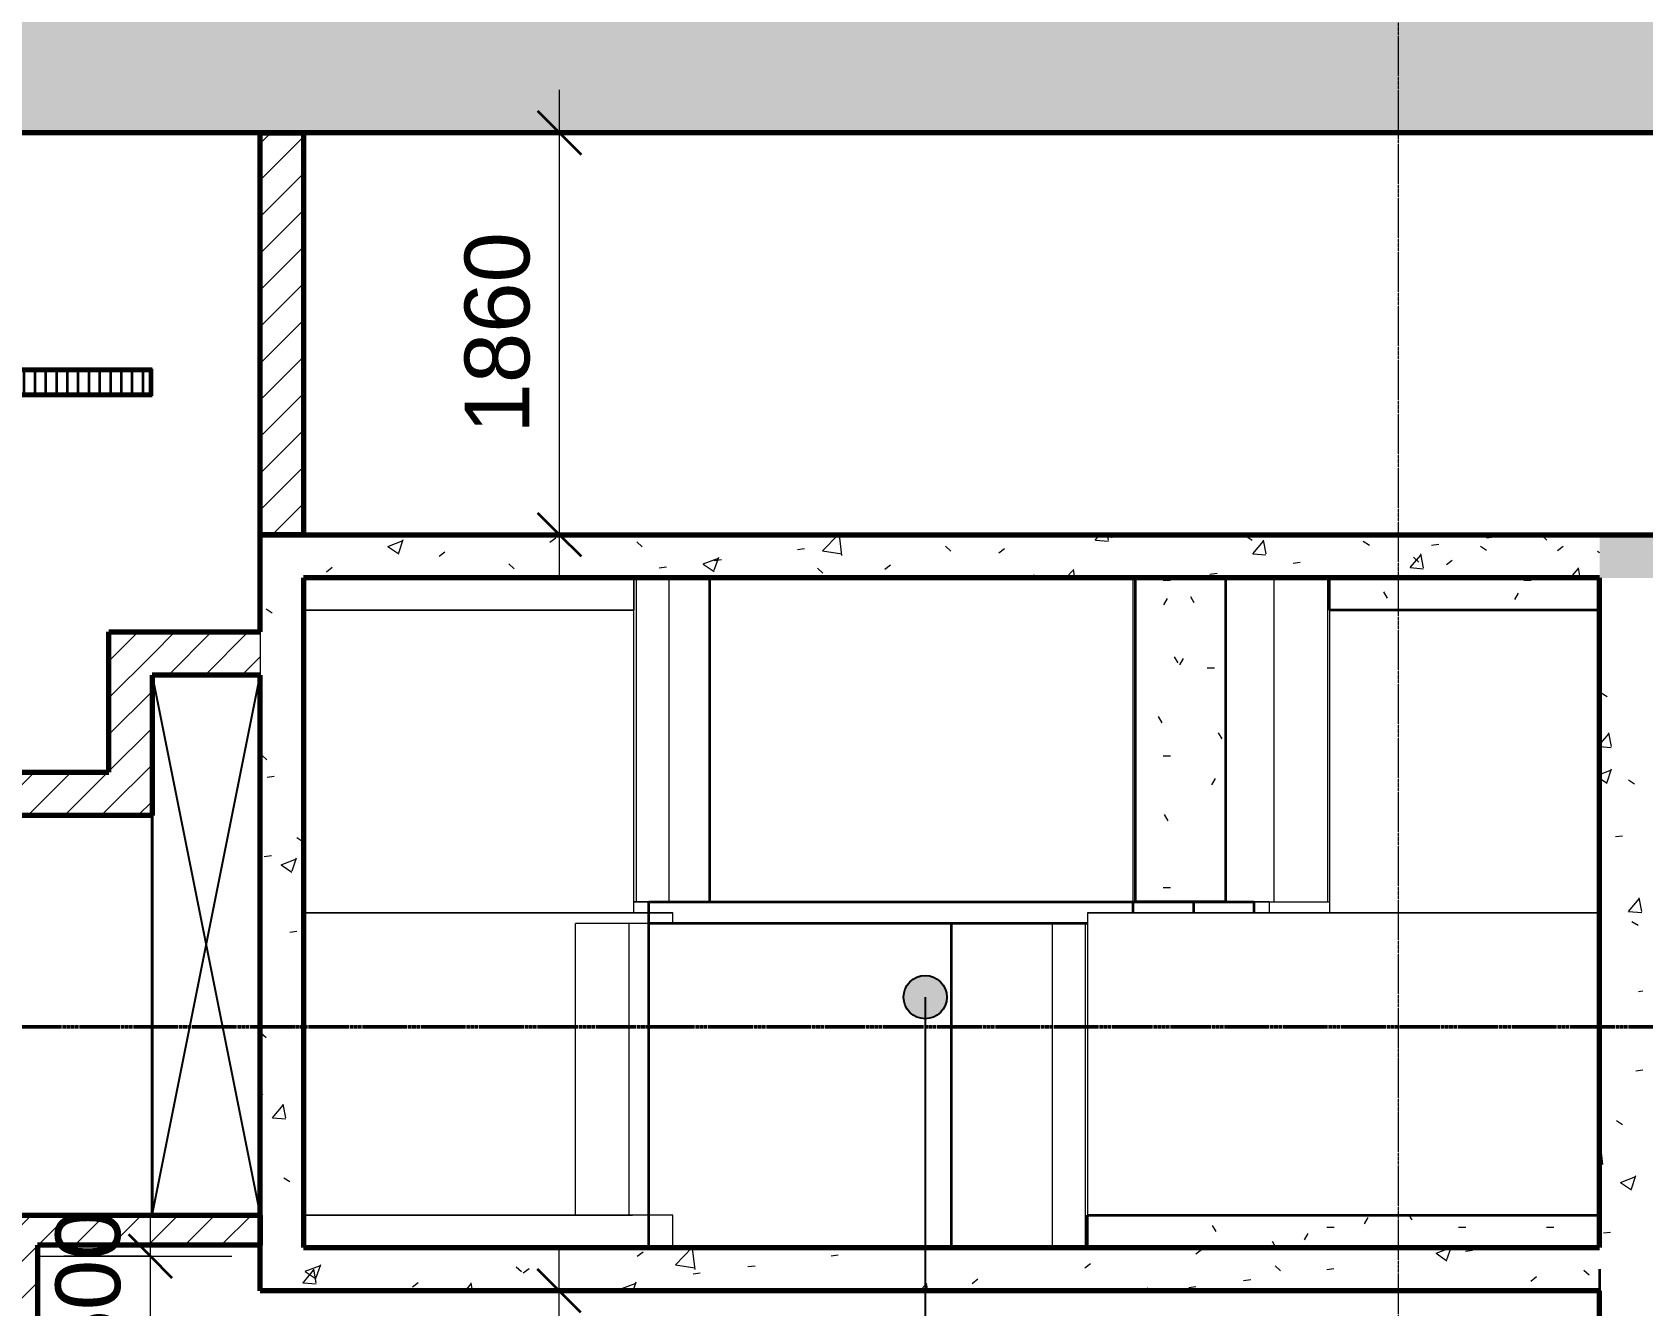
# Model space of a CAD drawing. Header units: millimetres. Extents: x -725999 to -647408, y -21008 to 19019.
# Drawn here: x -716807 to -709352, y 3849 to 9745 of the extents above; entities that cross this region are included whole.
import ezdxf

# ---------------------------------------------------------------- set-up
doc = ezdxf.new("R2010")
doc.units = ezdxf.units.MM
doc.linetypes.add('DPA_Grid _ Level 100', pattern=[10, 5.5, -1.6, 1.3, -1.6])
doc.linetypes.add('DPA_Hidden 50', pattern=[3, 2, -1])
for name, color, linetype, lineweight in [('_ _ A-DETL-OPENING', 1, 'Continuous', 25), ('A-ANNO-DIMS', 1, 'Continuous', 9), ('A-ANNO-DIMS-100', 1, 'Continuous', 9), ('A-DETL', 1, 'Continuous', 70), ('A-FLOR-E', 2, 'Continuous', 35), ('A-GENM', 1, 'Continuous', 9), ('A-ROOM-IDEN', 3, 'Continuous', 25), ('A-WALL', 5, 'Continuous', 35), ('A-WALL-PATT', 1, 'Continuous', 35), ('E-LITE-EQPM', 2, 'Continuous', 35), ('G-ANNO-SECL', 3, 'Continuous', 9), ('S-GRID', 251, 'Continuous', 9), ('S-STRS-MBND', 2, 'Continuous', 35), ('WALL-E', 2, 'Continuous', 35)]:
    doc.layers.add(name, color=color, linetype=linetype, lineweight=lineweight)
doc.styles.add('Arial_2', font='arial.ttf', dxfattribs={"height": 300})
doc.dimstyles.new('DPA-DIM-3_0_C-T', dxfattribs={"dimscale": 304.8, "dimtxt": 306.07782, "dimasz": 0.492126, "dimexe": 0.656168, "dimexo": 0.0625, "dimgap": 0.164042, "dimtad": 0, "dimjust": 2, "dimdec": 0, "dimzin": 0, "dimdsep": 46, "dimtxsty": 'Arial_2', "dimblk1": 'DOTBLANK', "dimblk2": 'OBLIQUE', "dimsah": 1, "dimcen": 0.09, "dimdle": 0.656168, "dimadec": 8, "dimazin": 0, "dimtfac": 1, "dimtdec": 4, "dimtix": 1, "dimtmove": 2, "dimatfit": 3, "dimfxl": 1.312336, "dimfxlon": 1, "dimtvp": 1, "dimtolj": 1, "dimtzin": 0, "dimarcsym": 2})
doc.dimstyles.new('DPA-DIM-3_0_T-T', dxfattribs={"dimscale": 304.8, "dimtxt": 306.07782, "dimasz": 0.656168, "dimexe": 0.656168, "dimexo": 0.0625, "dimgap": 0.164042, "dimtad": 1, "dimdec": 0, "dimzin": 0, "dimdsep": 46, "dimtxsty": 'Arial_2', "dimblk1": 'OBLIQUE', "dimblk2": 'OBLIQUE', "dimsah": 1, "dimcen": 0.09, "dimdle": 0.656168, "dimadec": 8, "dimazin": 0, "dimtfac": 1, "dimtdec": 4, "dimtix": 1, "dimtmove": 0, "dimatfit": 3, "dimfxl": 1.312336, "dimfxlon": 1, "dimtvp": 1, "dimtolj": 1, "dimtzin": 0, "dimarcsym": 2})
pattern_1 = [(50, (0, 0), (728.7365, -63.7558), [76.2, -838.2]), (355, (0, 0), (-140.9716, 764.2276), [60.96, -670.56]), (100.451, (60.7, -5.3), (587.77, 700.46675), [64.76, -712.36]), (46.184, (0, 203.2), (1084.3162, -168.171), [114.3, -1257.3]), (96.636, (90.4, 189.2), (949.6099, 989.7098), [97.14, -1068.54]), (351.184, (0, 203.2), (949.6206, 989.7012), [91.44, -1005.84]), (21, (101.6, 152.4), (606.45787, -409.06057), [76.2, -838.2]), (326, (101.6, 152.4), (247.20834, 736.7529), [60.96, -670.56]), (71.451, (152.14, 118.3), (853.66825, 327.6855), [64.76, -712.36]), (37.5, (0, 0), (12.35469, 338.22012), [33.528, -628.904, 33.528, -647.192, -673.1]), (37.5, (0, 0), (12.35469, 338.22012), [-1343.152, 33.528, -639.572]), (7.5, (0, 0), (267.27887, 400.72213), [33.528, -354.584, 33.528, -613.664, -256.54]), (7.5, (0, 0), (267.27887, 400.72213), [-1035.304, 33.528, -223.012]), (327.5, (-226.57, 0), (542.36333, -22.91534), [33.528, -220.472, 33.528, -758.952, -1051.56]), (327.5, (-226.57, 0), (542.36333, -22.91534), [-1046.48, 33.528, -1018.032]), (317.5, (-328.17, 0), (592.51696, 101.7071), [33.528, -296.672, 33.528, -492.76, -746.76]), (317.5, (-328.17, 0), (592.51696, 101.7071), [-856.488, 33.528, -713.232])]
pattern_2 = [(45, (0, 0), (-84.852814, 84.852814), [])]

# ---------------------------------------------------------------- blocks, each defined once
blk = doc.blocks.new('LANDING ADJ L_R - LANDING ADJ L_R-14639432-4283-01 ENLARGED LOWER PLATFORM LEVEL - REFLECTED CEILING PLAN - SHEET 4')
at = {"layer": 'A-GENM'}
for p, q in [((-1150, 0), (560, 0)), ((560, 0), (-1150, 0)), ((-1150, 0), (-1150, -150)), ((560, 0), (-1150, 0)), ((-1150, 0), (-950, 0)), ((-950, 0), (560, 0)), ((560, -150), (560, 0)), ((560, 0), (560, -150)), ((560, -1550), (560, 0)), ((560, 0), (560, -1550)), ((-1150, -150), (560, -150)), ((560, -150), (-964, -150)), ((-1150, -1500), (-1150, -1550)), ((-1150, -1500), (-1150, -1550)), ((-950, -1550), (-1150, -1550)), ((-1150, -1550), (560, -1550)), ((560, -1550), (-950, -1550))]:
    blk.add_line(p, q, dxfattribs=at)
blk = doc.blocks.new('LANDING ADJ L_R - LANDING ADJ L_R-14651536-4283-01 ENLARGED LOWER PLATFORM LEVEL - REFLECTED CEILING PLAN - SHEET 4')
at = {"layer": 'A-GENM'}
for p, q in [((380, 1550), (-1150, 1550)), ((-1150, 1550), (-950, 1550)), ((-1150, 1550), (-1150, 0)), ((-1150, 1550), (-1150, 0)), ((-950, 1550), (380, 1550)), ((380, 0), (380, 1550)), ((380, 1550), (380, 0)), ((-1150, 150), (380, 150)), ((380, 150), (-1150, 150)), ((-1150, 0), (-1150, 150)), ((-1150, 150), (-1150, 0)), ((380, 0), (380, 150)), ((380, 150), (380, 0)), ((-1150, 0), (380, 0)), ((380, 0), (-1150, 0)), ((-950, 0), (-1150, 0)), ((-1150, 0), (380, 0)), ((380, 0), (-950, 0))]:
    blk.add_line(p, q, dxfattribs=at)
blk = doc.blocks.new('LANDING ADJ L_R - LANDING ADJ L_R-14651472-4283-01 ENLARGED LOWER PLATFORM LEVEL - REFLECTED CEILING PLAN - SHEET 4')
at = {"layer": 'A-GENM'}
for p, q in [((-1150, 0), (100, 0)), ((100, 0), (-1150, 0)), ((100, 0), (-1150, 0)), ((-1150, 0), (-950, 0)), ((-950, 0), (100, 0)), ((100, -150), (100, 0)), ((100, 0), (100, -150)), ((100, -1550), (100, 0)), ((100, 0), (100, -1550)), ((-950, -1550), (-1150, -1550)), ((-1150, -1550), (100, -1550)), ((100, -1550), (-950, -1550))]:
    blk.add_line(p, q, dxfattribs=at)
blk = doc.blocks.new('LANDING ADJ L_R - LANDING ADJ L_R-V9-4283-01 ENLARGED LOWER PLATFORM LEVEL - REFLECTED CEILING PLAN - SHEET 4')
at = {"layer": 'A-GENM'}
for p, q in [((380, 1550), (-1150, 1550)), ((-1150, 1550), (-950, 1550)), ((-1150, 1550), (-1150, 1500)), ((-1150, 1550), (-1150, 1500)), ((-950, 1550), (380, 1550)), ((380, 0), (380, 1550)), ((380, 1550), (380, 0)), ((380, 0), (380, 150)), ((380, 150), (380, 0)), ((-1150, 0), (380, 0)), ((380, 0), (-1150, 0)), ((-950, 0), (-1150, 0)), ((-1150, 0), (380, 0)), ((380, 0), (-950, 0))]:
    blk.add_line(p, q, dxfattribs=at)
blk = doc.blocks.new('LANDING ADJ L_R - LANDING ADJ L_R-14651449-4283-01 ENLARGED LOWER PLATFORM LEVEL - REFLECTED CEILING PLAN - SHEET 4')
at = {"layer": 'A-GENM'}
h = blk.add_hatch(dxfattribs=at)
h.set_pattern_fill('FP_6', color=256, style=0, pattern_type=2)
h.set_pattern_definition([(0, (710772.37, -4119.02), (812.8, 203.2), [33.528, -576.072, 33.528, -3827.272]), (0, (710772.37, -4119.02), (812.8, 203.2), [-643.128, -576.072, 33.528, -1185.672, -2032]), (0, (710772.37, -4119.02), (812.8, 203.2), [-2438.4, 33.528, -576.072, 33.528, -1388.872]), (0, (710772.37, -4119.02), (812.8, 203.2), [-3081.528, -372.872, 33.528, -982.472]), (120, (711077.17, -4017.42), (-582.37636, 602.30545), [33.528, -576.072, 33.528, -3827.272]), (120, (711077.17, -4017.42), (-582.37636, 602.30545), [-643.128, -576.072, 33.528, -1185.672, -2032]), (120, (711077.17, -4017.42), (-582.37636, 602.30545), [-2438.4, 33.528, -576.072, 33.528, -1388.872]), (120, (711077.17, -4017.42), (-582.37636, 602.30545), [-3081.528, -372.872, 33.528, -982.472]), (240, (711178.77, -3611.02), (-230.42364, -805.50545), [33.528, -576.072, 33.528, -3827.272]), (240, (711178.77, -3611.02), (-230.42364, -805.50545), [-643.128, -576.072, 33.528, -1185.672, -2032]), (240, (711178.77, -3611.02), (-230.42364, -805.50545), [-2438.4, 33.528, -576.072, 33.528, -1388.872]), (240, (711178.77, -3611.02), (-230.42364, -805.50545), [-3081.528, -372.872, 33.528, -982.472])])
h.paths.add_polyline_path([(-1150, 0), (1220, 0), (1220, 150), (-1150, 150)])
for p, q in [((1220, 1550), (-1150, 1550)), ((-1150, 1550), (-1150, 0)), ((1220, 1550), (1220, 0)), ((-1150, 0), (1220, 0))]:
    blk.add_line(p, q, dxfattribs=at)
at = {"layer": 'A-GENM', "lineweight": 35}
for p, q in [((-1150, 150), (1220, 150)), ((-1150, 0), (-1150, 150)), ((1220, 150), (1220, 0)), ((1220, 0), (-1150, 0))]:
    blk.add_line(p, q, dxfattribs=at)
blk = doc.blocks.new('LANDING ADJ L_R - LANDING ADJ L_R-V10-4283-01 ENLARGED LOWER PLATFORM LEVEL - REFLECTED CEILING PLAN - SHEET 4')
at = {"layer": 'A-GENM'}
h = blk.add_hatch(dxfattribs=at)
h.set_pattern_fill('FP_7', color=256, style=0, pattern_type=2)
h.set_pattern_definition([(0, (709652.37, -7219.02), (812.8, 203.2), [33.528, -576.072, 33.528, -3827.272]), (0, (709652.37, -7219.02), (812.8, 203.2), [-643.128, -576.072, 33.528, -1185.672, -2032]), (0, (709652.37, -7219.02), (812.8, 203.2), [-2438.4, 33.528, -576.072, 33.528, -1388.872]), (0, (709652.37, -7219.02), (812.8, 203.2), [-3081.528, -372.872, 33.528, -982.472]), (120, (709957.17, -7117.42), (-582.37636, 602.30545), [33.528, -576.072, 33.528, -3827.272]), (120, (709957.17, -7117.42), (-582.37636, 602.30545), [-643.128, -576.072, 33.528, -1185.672, -2032]), (120, (709957.17, -7117.42), (-582.37636, 602.30545), [-2438.4, 33.528, -576.072, 33.528, -1388.872]), (120, (709957.17, -7117.42), (-582.37636, 602.30545), [-3081.528, -372.872, 33.528, -982.472]), (240, (710058.77, -6711.02), (-230.42364, -805.50545), [33.528, -576.072, 33.528, -3827.272]), (240, (710058.77, -6711.02), (-230.42364, -805.50545), [-643.128, -576.072, 33.528, -1185.672, -2032]), (240, (710058.77, -6711.02), (-230.42364, -805.50545), [-2438.4, 33.528, -576.072, 33.528, -1388.872]), (240, (710058.77, -6711.02), (-230.42364, -805.50545), [-3081.528, -372.872, 33.528, -982.472])])
h.paths.add_polyline_path([(100, -150), (100, 0), (-1150, 0), (-1150, -150)])
at = {"layer": 'A-GENM', "lineweight": 35}
for p, q in [((-1150, -150), (-1150, 0)), ((-1150, 0), (100, 0)), ((100, 0), (100, -150)), ((100, -150), (-1150, -150))]:
    blk.add_line(p, q, dxfattribs=at)
at = {"layer": 'A-GENM'}
for p, q in [((100, 0), (-1150, 0)), ((-1150, 0), (-1150, -1550)), ((100, 0), (100, -1550)), ((-1150, -1550), (100, -1550))]:
    blk.add_line(p, q, dxfattribs=at)
blk = doc.blocks.new('STAIR 10 RISER - 10 RISER-14628575-4283-01 ENLARGED LOWER PLATFORM LEVEL - REFLECTED CEILING PLAN - SHEET 4')
at = {"layer": 'A-GENM'}
h = blk.add_hatch(dxfattribs=at)
h.set_pattern_fill('FP_8', color=256, style=0, pattern_type=2)
h.set_pattern_definition([(0, (713672.37, -7219.02), (812.8, 203.2), [33.528, -576.072, 33.528, -3827.272]), (0, (713672.37, -7219.02), (812.8, 203.2), [-643.128, -576.072, 33.528, -1185.672, -2032]), (0, (713672.37, -7219.02), (812.8, 203.2), [-2438.4, 33.528, -576.072, 33.528, -1388.872]), (0, (713672.37, -7219.02), (812.8, 203.2), [-3081.528, -372.872, 33.528, -982.472]), (120, (713977.17, -7117.42), (-582.37636, 602.30545), [33.528, -576.072, 33.528, -3827.272]), (120, (713977.17, -7117.42), (-582.37636, 602.30545), [-643.128, -576.072, 33.528, -1185.672, -2032]), (120, (713977.17, -7117.42), (-582.37636, 602.30545), [-2438.4, 33.528, -576.072, 33.528, -1388.872]), (120, (713977.17, -7117.42), (-582.37636, 602.30545), [-3081.528, -372.872, 33.528, -982.472]), (240, (714078.77, -6711.02), (-230.42364, -805.50545), [33.528, -576.072, 33.528, -3827.272]), (240, (714078.77, -6711.02), (-230.42364, -805.50545), [-643.128, -576.072, 33.528, -1185.672, -2032]), (240, (714078.77, -6711.02), (-230.42364, -805.50545), [-2438.4, 33.528, -576.072, 33.528, -1388.872]), (240, (714078.77, -6711.02), (-230.42364, -805.50545), [-3081.528, -372.872, 33.528, -982.472])])
h.paths.add_polyline_path([(2388, -1500), (2388, 0), (1972.5, 0), (1972.5, -1500)])
for p, q in [((1960, 0), (1960, -1500)), ((1972.5, 0), (1960, 0)), ((2265, 0), (2240, 0)), ((2612, 0), (2388, 0)), ((2545, 0), (2520, 0)), ((2612, 0), (2612, -1500)), ((2860, 0), (2612, 0)), ((2860, 0), (2860, -1500)), ((2860, 0), (2860, -1500)), ((3060, 0), (2860, 0)), ((1960, -1500), (1972.5, -1500)), ((2240, -1500), (2265, -1500)), ((2388, -1500), (2612, -1500)), ((2520, -1500), (2545, -1500)), ((2612, -1500), (2860, -1500)), ((2860, -1500), (2870, -1500))]:
    blk.add_line(p, q, dxfattribs=at)
at = {"layer": 'A-GENM', "lineweight": 35}
for p, q in [((1972.5, -1500), (1972.5, 0)), ((1972.5, 0), (2388, 0)), ((2388, 0), (2388, -1500)), ((2388, -1500), (1972.5, -1500))]:
    blk.add_line(p, q, dxfattribs=at)
blk = doc.blocks.new('STAIR 7 RISER - 7 RISER-14639233-4283-01 ENLARGED LOWER PLATFORM LEVEL - REFLECTED CEILING PLAN - SHEET 4')
at = {"layer": 'A-GENM'}
for p, q in [((-540, 0), (25, 0)), ((-340, 0), (-540, 0)), ((-188, 0), (-340, 0)), ((-340, 0), (-340, -1500)), ((-340, 0), (-340, -1500)), ((1772, 0), (-188, 0)), ((-188, 0), (-188, -1500)), ((25, 0), (0, 0)), ((0, 0), (50, 0)), ((50, 0), (305, 0)), ((305, 0), (280, 0)), ((280, 0), (330, 0)), ((330, 0), (585, 0)), ((585, 0), (560, 0)), ((560, 0), (610, 0)), ((610, 0), (865, 0)), ((865, 0), (840, 0)), ((840, 0), (890, 0)), ((890, 0), (1145, 0)), ((1145, 0), (1120, 0)), ((1120, 0), (1170, 0)), ((1170, 0), (1425, 0)), ((1425, 0), (1400, 0)), ((1400, 0), (1450, 0)), ((1450, 0), (1705, 0)), ((1705, 0), (1680, 0)), ((1680, 0), (1730, 0)), ((1730, 0), (2220, 0)), ((2020, 0), (1772, 0)), ((2220, 0), (2020, 0)), ((1772, -150), (1772, -1500)), ((2020, -150), (2020, -1500)), ((-350, -1500), (-340, -1500)), ((25, -1500), (-350, -1500)), ((-340, -1500), (-188, -1500)), ((-188, -1500), (1772, -1500)), ((50, -1500), (0, -1500)), ((0, -1500), (25, -1500)), ((305, -1500), (50, -1500)), ((330, -1500), (280, -1500)), ((280, -1500), (305, -1500)), ((585, -1500), (330, -1500)), ((610, -1500), (560, -1500)), ((560, -1500), (585, -1500)), ((865, -1500), (610, -1500)), ((890, -1500), (840, -1500)), ((840, -1500), (865, -1500)), ((1145, -1500), (890, -1500)), ((1170, -1500), (1120, -1500)), ((1120, -1500), (1145, -1500)), ((1425, -1500), (1170, -1500)), ((1450, -1500), (1400, -1500)), ((1400, -1500), (1425, -1500)), ((1570, -1500), (1450, -1500)), ((1772, -1500), (2020, -1500))]:
    blk.add_line(p, q, dxfattribs=at)
blk = doc.blocks.new('STAIR 7 RISER - 7 RISER-V11-4283-01 ENLARGED LOWER PLATFORM LEVEL - REFLECTED CEILING PLAN - SHEET 4')
at = {"layer": 'A-GENM'}
for p, q in [((-540, 0), (25, 0)), ((-340, 0), (-540, 0)), ((-188, 0), (-340, 0)), ((-340, 0), (-340, -1500)), ((-340, 0), (-340, -1500)), ((1772, 0), (-188, 0)), ((-188, 0), (-188, -1500)), ((25, 0), (0, 0)), ((0, 0), (50, 0)), ((50, 0), (305, 0)), ((305, 0), (280, 0)), ((280, 0), (330, 0)), ((330, 0), (585, 0)), ((585, 0), (560, 0)), ((560, 0), (610, 0)), ((610, 0), (865, 0)), ((865, 0), (840, 0)), ((840, 0), (890, 0)), ((890, 0), (1145, 0)), ((1145, 0), (1120, 0)), ((1120, 0), (1170, 0)), ((1170, 0), (1425, 0)), ((1425, 0), (1400, 0)), ((1400, 0), (1450, 0)), ((1450, 0), (1705, 0)), ((1705, 0), (1680, 0)), ((1680, 0), (1730, 0)), ((1730, 0), (2220, 0)), ((2020, 0), (1772, 0)), ((2220, 0), (2020, 0)), ((-350, -1500), (-340, -1500)), ((25, -1500), (-350, -1500)), ((-340, -1500), (-188, -1500)), ((-188, -1500), (1570, -1500)), ((50, -1500), (0, -1500)), ((0, -1500), (25, -1500)), ((305, -1500), (50, -1500)), ((330, -1500), (280, -1500)), ((280, -1500), (305, -1500)), ((585, -1500), (330, -1500)), ((610, -1500), (560, -1500)), ((560, -1500), (585, -1500)), ((865, -1500), (610, -1500)), ((890, -1500), (840, -1500)), ((840, -1500), (865, -1500)), ((1145, -1500), (890, -1500)), ((1170, -1500), (1120, -1500)), ((1120, -1500), (1145, -1500)), ((1425, -1500), (1170, -1500)), ((1450, -1500), (1400, -1500)), ((1400, -1500), (1425, -1500)), ((1570, -1500), (1450, -1500))]:
    blk.add_line(p, q, dxfattribs=at)
blk = doc.blocks.new('LANDING ADJ L_R - LANDING ADJ L_R-V12-4283-01 ENLARGED LOWER PLATFORM LEVEL - REFLECTED CEILING PLAN - SHEET 4')
at = {"layer": 'A-GENM'}
for p, q in [((1220, 1550), (-1150, 1550)), ((-1150, 1550), (-950, 1550)), ((-1150, 1550), (-1150, 1500)), ((-1150, 1550), (-1150, 1500)), ((-950, 1550), (1220, 1550)), ((1220, 0), (1220, 1550)), ((1220, 1550), (1220, 0)), ((1220, 0), (1220, 150)), ((1220, 150), (1220, 0)), ((-1150, 0), (1220, 0)), ((1220, 0), (-1150, 0)), ((-950, 0), (-1150, 0)), ((-1150, 0), (1220, 0)), ((1220, 0), (-950, 0))]:
    blk.add_line(p, q, dxfattribs=at)
blk = doc.blocks.new('LANDING ADJ L_R - LANDING ADJ L_R-14651777-4283-01 ENLARGED LOWER PLATFORM LEVEL - REFLECTED CEILING PLAN - SHEET 4')
at = {"layer": 'A-GENM'}
for p, q in [((-1150, 0), (380, 0)), ((380, 0), (-1150, 0)), ((380, 0), (-1150, 0)), ((-1150, 0), (-950, 0)), ((-950, 0), (380, 0)), ((380, -150), (380, 0)), ((380, 0), (380, -150)), ((380, -1550), (380, 0)), ((380, 0), (380, -1550)), ((-1150, -1500), (-1150, -1550)), ((-1150, -1500), (-1150, -1550)), ((-950, -1550), (-1150, -1550)), ((-1150, -1550), (380, -1550)), ((380, -1550), (-950, -1550))]:
    blk.add_line(p, q, dxfattribs=at)
blk = doc.blocks.new('STAIR 9 RISER - 9 RISER-14633055-4283-01 ENLARGED LOWER PLATFORM LEVEL - REFLECTED CEILING PLAN - SHEET 4')
at = {"layer": 'A-GENM'}
for p, q in [((-540, 0), (25, 0)), ((-340, 0), (-540, 0)), ((-188, 0), (-340, 0)), ((-340, 0), (-340, -1500)), ((-340, 0), (-340, -1500)), ((2332, 0), (-188, 0)), ((-188, 0), (-188, -1500)), ((25, 0), (0, 0)), ((0, 0), (50, 0)), ((50, 0), (305, 0)), ((305, 0), (280, 0)), ((280, 0), (330, 0)), ((330, 0), (585, 0)), ((585, 0), (560, 0)), ((560, 0), (610, 0)), ((610, 0), (865, 0)), ((865, 0), (840, 0)), ((840, 0), (890, 0)), ((890, 0), (1145, 0)), ((1145, 0), (1120, 0)), ((1120, 0), (1170, 0)), ((1170, 0), (1425, 0)), ((1425, 0), (1400, 0)), ((1400, 0), (1450, 0)), ((1450, 0), (1705, 0)), ((1705, 0), (1680, 0)), ((1680, 0), (1730, 0)), ((1730, 0), (1985, 0)), ((1985, 0), (1960, 0)), ((1960, 0), (2010, 0)), ((2010, 0), (2265, 0)), ((2265, 0), (2240, 0)), ((2240, 0), (2290, 0)), ((2290, 0), (2780, 0)), ((2580, 0), (2332, 0)), ((2780, 0), (2580, 0)), ((-350, -1500), (-340, -1500)), ((25, -1500), (-350, -1500)), ((-340, -1500), (-188, -1500)), ((-188, -1500), (2332, -1500)), ((50, -1500), (0, -1500)), ((0, -1500), (25, -1500)), ((305, -1500), (50, -1500)), ((330, -1500), (280, -1500)), ((280, -1500), (305, -1500)), ((585, -1500), (330, -1500)), ((610, -1500), (560, -1500)), ((560, -1500), (585, -1500)), ((865, -1500), (610, -1500)), ((890, -1500), (840, -1500)), ((840, -1500), (865, -1500)), ((1145, -1500), (890, -1500)), ((1170, -1500), (1120, -1500)), ((1120, -1500), (1145, -1500)), ((1425, -1500), (1170, -1500)), ((1450, -1500), (1400, -1500)), ((1400, -1500), (1425, -1500)), ((1705, -1500), (1450, -1500)), ((1730, -1500), (1680, -1500)), ((1680, -1500), (1705, -1500)), ((1985, -1500), (1730, -1500)), ((2010, -1500), (1960, -1500)), ((1960, -1500), (1985, -1500)), ((2265, -1500), (2010, -1500)), ((2290, -1500), (2240, -1500)), ((2240, -1500), (2265, -1500)), ((2590, -1500), (2290, -1500)), ((2332, -1500), (2580, -1500)), ((2580, -1500), (2590, -1500))]:
    blk.add_line(p, q, dxfattribs=at)
blk = doc.blocks.new('STAIR 9 RISER - 9 RISER-V13-4283-01 ENLARGED LOWER PLATFORM LEVEL - REFLECTED CEILING PLAN - SHEET 4')
at = {"layer": 'A-GENM'}
for p, q in [((-540, 0), (25, 0)), ((-340, 0), (-540, 0)), ((-188, 0), (-340, 0)), ((-340, 0), (-340, -1500)), ((-340, 0), (-340, -1500)), ((2332, 0), (-188, 0)), ((-188, 0), (-188, -1500)), ((25, 0), (0, 0)), ((0, 0), (50, 0)), ((50, 0), (305, 0)), ((305, 0), (280, 0)), ((280, 0), (330, 0)), ((330, 0), (585, 0)), ((585, 0), (560, 0)), ((560, 0), (610, 0)), ((610, 0), (865, 0)), ((865, 0), (840, 0)), ((840, 0), (890, 0)), ((890, 0), (1145, 0)), ((1145, 0), (1120, 0)), ((1120, 0), (1170, 0)), ((1170, 0), (1425, 0)), ((1425, 0), (1400, 0)), ((1400, 0), (1450, 0)), ((1450, 0), (1705, 0)), ((1705, 0), (1680, 0)), ((1680, 0), (1730, 0)), ((1730, 0), (1985, 0)), ((1985, 0), (1960, 0)), ((1960, 0), (2010, 0)), ((2010, 0), (2265, 0)), ((2265, 0), (2240, 0)), ((2240, 0), (2290, 0)), ((2290, 0), (2780, 0)), ((2580, 0), (2332, 0)), ((2780, 0), (2580, 0)), ((-350, -1500), (-340, -1500)), ((25, -1500), (-350, -1500)), ((-340, -1500), (-188, -1500)), ((-188, -1500), (2332, -1500)), ((50, -1500), (0, -1500)), ((0, -1500), (25, -1500)), ((305, -1500), (50, -1500)), ((330, -1500), (280, -1500)), ((280, -1500), (305, -1500)), ((585, -1500), (330, -1500)), ((610, -1500), (560, -1500)), ((560, -1500), (585, -1500)), ((865, -1500), (610, -1500)), ((890, -1500), (840, -1500)), ((840, -1500), (865, -1500)), ((1145, -1500), (890, -1500)), ((1170, -1500), (1120, -1500)), ((1120, -1500), (1145, -1500)), ((1425, -1500), (1170, -1500)), ((1450, -1500), (1400, -1500)), ((1400, -1500), (1425, -1500)), ((1705, -1500), (1450, -1500)), ((1730, -1500), (1680, -1500)), ((1680, -1500), (1705, -1500)), ((1985, -1500), (1730, -1500)), ((2010, -1500), (1960, -1500)), ((1960, -1500), (1985, -1500)), ((2265, -1500), (2010, -1500)), ((2290, -1500), (2240, -1500)), ((2240, -1500), (2265, -1500)), ((2590, -1500), (2290, -1500)), ((2332, -1500), (2580, -1500)), ((2580, -1500), (2590, -1500))]:
    blk.add_line(p, q, dxfattribs=at)
blk = doc.blocks.new('DPA_AR_LIGHTING_L4 - Standart-18568550-4283-01 ENLARGED LOWER PLATFORM LEVEL - REFLECTED CEILING PLAN - SHEET 4')
at = {"layer": 'E-LITE-EQPM'}
for p, q in [((127.3, -170.9), (127.3, -45.9)), ((127.3, -45.9), (1384.3, -45.9)), ((1381.3, -48.9), (130.3, -48.9)), ((130.3, -48.9), (130.3, -167.9)), ((130.3, -167.9), (130.3, -48.9)), ((130.3, -48.9), (1381.3, -48.9)), ((1374.3, -55.9), (137.3, -55.9)), ((137.3, -160.9), (137.3, -55.9)), ((142.3, -55.9), (142.3, -160.9)), ((192.3, -55.9), (192.3, -160.9)), ((242.3, -55.9), (242.3, -160.9)), ((292.3, -55.9), (292.3, -160.9)), ((342.3, -55.9), (342.3, -160.9)), ((392.3, -55.9), (392.3, -160.9)), ((442.3, -55.9), (442.3, -160.9)), ((492.3, -55.9), (492.3, -160.9)), ((542.3, -55.9), (542.3, -160.9)), ((592.3, -55.9), (592.3, -160.9)), ((642.3, -55.9), (642.3, -160.9)), ((692.3, -55.9), (692.3, -160.9)), ((742.3, -55.9), (742.3, -160.9)), ((792.3, -55.9), (792.3, -160.9)), ((842.3, -55.9), (842.3, -160.9)), ((892.3, -55.9), (892.3, -160.9)), ((942.3, -55.9), (942.3, -160.9)), ((992.3, -55.9), (992.3, -160.9)), ((1042.3, -55.9), (1374.3, -55.9)), ((1042.3, -55.9), (1042.3, -160.9)), ((1092.3, -55.9), (1092.3, -160.9)), ((1142.3, -55.9), (1142.3, -160.9)), ((1192.3, -55.9), (1192.3, -160.9)), ((1242.3, -55.9), (1242.3, -160.9)), ((1292.3, -55.9), (1292.3, -160.9)), ((1342.3, -55.9), (1342.3, -160.9)), ((1374.3, -55.9), (1374.3, -160.9)), ((1381.3, -167.9), (1381.3, -48.9)), ((1381.3, -48.9), (1381.3, -167.9)), ((1384.3, -45.9), (1384.3, -170.9)), ((1384.3, -170.9), (127.3, -170.9)), ((130.3, -167.9), (1381.3, -167.9)), ((1381.3, -167.9), (130.3, -167.9)), ((1374.3, -160.9), (137.3, -160.9))]:
    blk.add_line(p, q, dxfattribs=at)
blk = doc.blocks.new('DIMBLOCK12-4283-01 ENLARGED LOWER PLATFORM LEVEL - REFLECTED CEILING PLAN - SHEET 4')
at = {"layer": 'A-ANNO-DIMS-100'}
for p, q in [((-714366.5, 7219), (-714366.5, 9479)), ((-714766.5, 9279), (-714166.5, 9279)), ((-714366.5, 9279), (-714766.5, 9279)), ((-714766.5, 7419), (-714166.5, 7419)), ((-714366.5, 7419), (-714766.5, 7419))]:
    blk.add_line(p, q, dxfattribs=at)
at = {"layer": 'A-ANNO-DIMS-100', "lineweight": 35}
for p, q in [((-714366.5, 9279), (-714466.5, 9379)), ((-714366.5, 9279), (-714266.5, 9179)), ((-714366.5, 7419), (-714466.5, 7519)), ((-714366.5, 7419), (-714266.5, 7319))]:
    blk.add_line(p, q, dxfattribs=at)
at = {"layer": 'A-ANNO-DIMS-100', "color": 0, "insert": (-714806, 7887.5), "char_height": 300, "width": 1107.531, "attachment_point": 1, "rotation": 90, "line_spacing_factor": 0.941778, "style": 'Arial_2'}
blk.add_mtext('1860', dxfattribs=at)
blk = doc.blocks.new('_Oblique')
at = {"color": 0, "linetype": 'ByBlock', "lineweight": -2}
blk.add_line((-0.5, -0.5), (0.5, 0.5), dxfattribs=at)
blk = doc.blocks.new('DIMBLOCK13-4283-01 ENLARGED LOWER PLATFORM LEVEL - REFLECTED CEILING PLAN - SHEET 4')
at = {"layer": 'A-ANNO-DIMS-100'}
for p, q in [((-714368.8, 1419), (-714368.8, 4119)), ((-714768.8, 3919), (-714168.8, 3919)), ((-714368.8, 3919), (-714768.8, 3919)), ((-714768.8, 1619), (-714168.8, 1619)), ((-714368.8, 1619), (-714768.8, 1619))]:
    blk.add_line(p, q, dxfattribs=at)
at = {"layer": 'A-ANNO-DIMS-100', "lineweight": 35}
for p, q in [((-714368.8, 3919), (-714468.8, 4019)), ((-714368.8, 3919), (-714268.8, 3819)), ((-714368.8, 1619), (-714468.8, 1719)), ((-714368.8, 1619), (-714268.8, 1519))]:
    blk.add_line(p, q, dxfattribs=at)
at = {"layer": 'A-ANNO-DIMS-100', "color": 0, "insert": (-714808.3, 2307.5), "char_height": 300, "width": 1107.531, "attachment_point": 1, "rotation": 90, "line_spacing_factor": 0.941778, "style": 'Arial_2'}
blk.add_mtext('2300', dxfattribs=at)
blk = doc.blocks.new('DIMBLOCK76-4283-01 ENLARGED LOWER PLATFORM LEVEL - REFLECTED CEILING PLAN - SHEET 4')
at = {"layer": 'A-ANNO-DIMS-100'}
for p, q in [((-716260.6, 3579), (-716260.6, 4279)), ((-716660.6, 4079), (-716060.6, 4079)), ((-716260.6, 4079), (-716660.6, 4079)), ((-716660.6, 3579), (-716060.6, 3579)), ((-716260.6, 3579), (-716660.6, 3579))]:
    blk.add_line(p, q, dxfattribs=at)
at = {"layer": 'A-ANNO-DIMS-100', "lineweight": 35}
for q in [(-716360.6, 4179), (-716160.6, 3979)]:
    blk.add_line((-716260.6, 4079), q, dxfattribs=at)
at = {"layer": 'A-ANNO-DIMS-100', "color": 0, "insert": (-716700, 3595.5), "char_height": 300, "width": 830.648, "attachment_point": 1, "rotation": 90, "line_spacing_factor": 0.941778, "style": 'Arial_2'}
blk.add_mtext('500', dxfattribs=at)
blk = doc.blocks.new('_DotBlank')
at = {"color": 0, "linetype": 'ByBlock', "lineweight": -2}
blk.add_line((-0.5, 0), (-1, 0), dxfattribs=at)
blk.add_circle((0, 0), 0.5, dxfattribs=at)

msp = doc.modelspace()

# ---------------------------------------------------------------- hatches: boundary and pattern name
at = {"layer": 'A-ROOM-IDEN'}
h = msp.add_hatch(color=256, dxfattribs=at)
edge = h.paths.add_edge_path()
edge.add_arc((-712674, 5278), 100, 0, 360)
at = {"layer": 'A-WALL-PATT', "lineweight": 9}
h = msp.add_hatch(dxfattribs=at)
h.set_pattern_fill('FP_1', color=256, style=0, pattern_type=2)
h.set_pattern_definition(pattern_1)
h.paths.add_polyline_path([(-722165.5, 9279), (-653822.4, 9279), (-653822.4, 10779), (-722165.5, 10779)])
h = msp.add_hatch(dxfattribs=at)
h.set_pattern_fill('FP_2', color=256, style=0, pattern_type=2)
h.set_pattern_definition(pattern_2)
h.paths.add_polyline_path([(-715605.8, 7419), (-715552.4, 7419), (-715552.4, 9279), (-715752.4, 9279), (-715752.4, 7419)])
h = msp.add_hatch(dxfattribs=at)
h.set_pattern_fill('FP_1', color=256, style=0, pattern_type=2)
h.set_pattern_definition(pattern_1)
h.paths.add_polyline_path([(-709552.4, 7219), (-709552.4, 7419), (-715752.4, 7419), (-715752.4, 7219), (-711232.6, 7219)])
h = msp.add_hatch(dxfattribs=at)
h.set_pattern_fill('FP_1', color=256, style=0, pattern_type=2)
h.set_pattern_definition(pattern_1)
h.paths.add_polyline_path([(-690292.4, 7219), (-690292.4, 7419), (-709552.4, 7419), (-709552.4, 7219), (-690492.4, 7219)])
h = msp.add_hatch(dxfattribs=at)
h.set_pattern_fill('FP_1', color=256, style=0, pattern_type=2)
h.set_pattern_definition(pattern_1)
h.paths.add_polyline_path([(-715605.8, 3919), (-715552.4, 3919), (-715552.4, 7219), (-715752.4, 7219), (-715752.4, 3919)])
h = msp.add_hatch(dxfattribs=at)
h.set_pattern_fill('FP_1', color=256, style=0, pattern_type=2)
h.set_pattern_definition(pattern_1)
h.paths.add_polyline_path([(-709352.4, 1419), (-709352.4, 7219), (-709552.4, 7219), (-709552.4, 1419)])
h = msp.add_hatch(dxfattribs=at)
h.set_pattern_fill('FP_2', color=256, style=0, pattern_type=2)
h.set_pattern_definition(pattern_2)
h.paths.add_polyline_path([(-716452.4, 6119), (-716252.4, 6119), (-716252.4, 6969), (-716452.4, 6969), (-716452.4, 6319)])
h = msp.add_hatch(dxfattribs=at)
h.set_pattern_fill('FP_2', color=256, style=0, pattern_type=2)
h.set_pattern_definition(pattern_2)
h.paths.add_polyline_path([(-715752.4, 6769), (-715752.4, 6969), (-716252.4, 6969), (-716252.4, 6769)])
h = msp.add_hatch(dxfattribs=at)
h.set_pattern_fill('FP_2', color=256, style=0, pattern_type=2)
h.set_pattern_definition(pattern_2)
h.paths.add_polyline_path([(-716452.4, 6119), (-716452.4, 6319), (-720202.4, 6319), (-720202.4, 6119), (-717792.4, 6119)])
h = msp.add_hatch(dxfattribs=at)
h.set_pattern_fill('FP_2', color=256, style=0, pattern_type=2)
h.set_pattern_definition(pattern_2)
h.paths.add_polyline_path([(-715752.4, 4129), (-715752.4, 4269), (-722165.5, 4269), (-722165.5, 4129), (-716782.4, 4129)])
h = msp.add_hatch(dxfattribs=at)
h.set_pattern_fill('FP_2', color=256, style=0, pattern_type=2)
h.set_pattern_definition(pattern_2)
h.paths.add_polyline_path([(-716982.4, -251), (-716782.4, -251), (-716782.4, 99), (-716932.4, 99), (-716932.4, -56), (-716982.4, -56), (-716982.4, -232.8)])
h.paths.add_polyline_path([(-716982.4, 1279), (-716782.4, 1279), (-716782.4, 4129), (-716982.4, 4129), (-716982.4, 3752.5)])
h = msp.add_hatch(dxfattribs=at)
h.set_pattern_fill('FP_1', color=256, style=0, pattern_type=2)
h.set_pattern_definition(pattern_1)
h.paths.add_polyline_path([(-709552.4, 3919), (-709552.4, 4119), (-715552.4, 4119), (-715552.4, 3919), (-711232.6, 3919)])

# ---------------------------------------------------------------- linework, layer by layer
at = {"layer": '_ _ A-DETL-OPENING'}
for p, q in [((-716252.4, 6769), (-715752.4, 4269)), ((-716252.4, 4269), (-715752.4, 6769)), ((-716252.4, 4269), (-716252.4, 6769)), ((-716252.4, 6769), (-715752.4, 6769)), ((-715752.4, 6769), (-715752.4, 4269)), ((-715752.4, 4269), (-716252.4, 4269))]:
    msp.add_line(p, q, dxfattribs=at)
at = {"layer": 'A-DETL', "color": 55, "linetype": 'DPA_Hidden 50', "lineweight": 9}
msp.add_line((-716782, 4079), (-715882, 4079), dxfattribs=at)
at = {"layer": 'A-FLOR-E'}
for p, q in [((-722165.5, 9279), (-653823.1, 9279)), ((-653823.1, 9279), (-722165.5, 9279)), ((-715552.4, 9279), (-653822.4, 9279)), ((-653822.4, 9279), (-715552.4, 9279)), ((-715552.4, 7219), (-715552.4, 4119)), ((-709552.4, 7219), (-715552.4, 7219)), ((-715552.4, 7219), (-709552.4, 7219)), ((-715552.4, 4119), (-715552.4, 7219)), ((-709552.4, 4119), (-709552.4, 7219)), ((-709552.4, 7219), (-709552.4, 4119)), ((-715752.4, 6769), (-716252.4, 6769)), ((-716252.4, 6769), (-716252.4, 4269)), ((-716252.4, 6769), (-715752.4, 6769)), ((-716252.4, 4269), (-716252.4, 6769)), ((-715752.4, 4269), (-715752.4, 6769)), ((-715752.4, 6769), (-715752.4, 4269)), ((-716252.4, 4269), (-715752.4, 4269)), ((-715752.4, 4269), (-716252.4, 4269)), ((-716782.4, 1419), (-716782.4, 4129)), ((-716782.4, 4129), (-715752.4, 4129)), ((-715752.4, 4129), (-716782.4, 4129)), ((-716782.4, 4129), (-716782.4, 1419)), ((-715752.4, 4129), (-715752.4, 3919)), ((-715752.4, 3919), (-715752.4, 4129)), ((-715552.4, 4119), (-709552.4, 4119)), ((-709552.4, 4119), (-715552.4, 4119)), ((-715752.4, 3919), (-709552.4, 3919)), ((-709552.4, 3919), (-715752.4, 3919))]:
    msp.add_line(p, q, dxfattribs=at)
at = {"layer": 'A-ROOM-IDEN'}
msp.add_line((-712674, 5278), (-712674, -9726.7), dxfattribs=at)
msp.add_circle((-712674, 5278), 100, dxfattribs=at)
at = {"layer": 'A-WALL', "color": 7, "lineweight": 70}
for p, q in [((-653822.4, 9279), (-722165.5, 9279)), ((-715752.4, 7419), (-715752.4, 9279)), ((-715752.4, 9279), (-715552.4, 9279)), ((-715552.4, 9279), (-715552.4, 7419)), ((-715752.4, 7219), (-715752.4, 7419)), ((-715752.4, 7419), (-709552.4, 7419)), ((-715552.4, 7419), (-715752.4, 7419)), ((-709552.4, 7419), (-690292.4, 7419)), ((-715752.4, 6969), (-715752.4, 7219)), ((-709552.4, 7219), (-715552.4, 7219)), ((-715552.4, 7219), (-715552.4, 4119)), ((-709552.4, 4119), (-709552.4, 7219)), ((-716452.4, 6319), (-716452.4, 6969)), ((-716452.4, 6969), (-716252.4, 6969)), ((-716252.4, 6969), (-715752.4, 6969)), ((-716252.4, 6769), (-716252.4, 6119)), ((-715752.4, 6769), (-716252.4, 6769)), ((-715752.4, 3919), (-715752.4, 6769)), ((-720202.4, 6319), (-716452.4, 6319)), ((-716452.4, 6119), (-720202.4, 6119)), ((-716252.4, 6119), (-716452.4, 6119)), ((-720202.4, 4269), (-715752.4, 4269)), ((-715752.4, 4269), (-715752.4, 4129)), ((-715752.4, 4129), (-716782.4, 4129)), ((-716782.4, 4129), (-716782.4, 1619)), ((-715552.4, 4119), (-709552.4, 4119)), ((-715552.4, 3919), (-715752.4, 3919)), ((-709552.4, 3919), (-715552.4, 3919)), ((-709552.4, 1619), (-709552.4, 3919))]:
    msp.add_line(p, q, dxfattribs=at)
at = {"layer": 'A-WALL', "lineweight": 9}
msp.add_line((-715752.4, 6969), (-715752.4, 6769), dxfattribs=at)
at = {"layer": 'G-ANNO-SECL', "linetype": 'DPA_Grid _ Level 100', "lineweight": 50}
msp.add_line((-724187.9, 5139.9), (-670136, 5139.9), dxfattribs=at)
at = {"layer": 'S-GRID', "linetype": 'DPA_Grid _ Level 100'}
msp.add_line((-710482.4, -21007.6), (-710482.4, 18119), dxfattribs=at)
at = {"layer": 'S-STRS-MBND'}
for p, q in [((-715552.4, 7219), (-715552.4, 4119)), ((-713672.4, 7219), (-715552.4, 7219)), ((-715552.4, 7219), (-715552.4, 4119)), ((-713672.4, 7219), (-715552.4, 7219)), ((-715552.4, 7219), (-715552.4, 4119)), ((-713672.4, 7219), (-715552.4, 7219)), ((-715552.4, 7219), (-715552.4, 4119)), ((-713672.4, 7219), (-715552.4, 7219)), ((-715552.4, 7219), (-715552.4, 4119)), ((-713672.4, 7219), (-715552.4, 7219)), ((-713672.4, 7219), (-713672.4, 5719)), ((-713672.4, 7219), (-711432.4, 7219)), ((-713672.4, 7219), (-711712.4, 7219)), ((-713672.4, 7219), (-711432.4, 7219)), ((-713672.4, 7219), (-711432.4, 7219)), ((-713672.4, 7219), (-711152.4, 7219)), ((-709552.4, 7219), (-711712.4, 7219)), ((-709552.4, 7219), (-711432.4, 7219)), ((-709552.4, 7219), (-711432.4, 7219)), ((-709552.4, 7219), (-711152.4, 7219)), ((-709552.4, 4119), (-709552.4, 7219)), ((-709552.4, 4119), (-709552.4, 7219)), ((-709552.4, 4119), (-709552.4, 7219)), ((-709552.4, 4119), (-709552.4, 7219)), ((-713952.4, 5719), (-713672.4, 5719)), ((-713952.4, 5669), (-713952.4, 5719)), ((-713952.4, 5719), (-713672.4, 5719)), ((-713952.4, 5669), (-713952.4, 5719)), ((-713952.4, 5719), (-713672.4, 5719)), ((-713952.4, 5669), (-713952.4, 5719)), ((-713952.4, 5719), (-713672.4, 5719)), ((-713952.4, 5669), (-713952.4, 5719)), ((-713952.4, 5719), (-713672.4, 5719)), ((-713952.4, 5619), (-713952.4, 5719)), ((-713672.4, 5719), (-711432.4, 5719)), ((-713672.4, 5719), (-711712.4, 5719)), ((-713672.4, 5719), (-711432.4, 5719)), ((-713672.4, 5719), (-711432.4, 5719)), ((-713672.4, 5719), (-711152.4, 5719)), ((-711712.4, 5719), (-711712.4, 5669)), ((-711432.4, 5719), (-711432.4, 5669)), ((-711432.4, 5719), (-711432.4, 5669)), ((-711152.4, 5719), (-711152.4, 5669)), ((-713952.4, 4119), (-713952.4, 5619)), ((-712552.4, 5619), (-713952.4, 5619)), ((-711992.4, 5619), (-713842.4, 5619)), ((-711992.4, 5619), (-713842.4, 5619)), ((-712272.4, 5619), (-713842.4, 5619)), ((-712272.4, 5619), (-713842.4, 5619)), ((-712552.4, 4119), (-712552.4, 5619)), ((-711922.4, 5619), (-712272.4, 5619)), ((-711922.4, 5619), (-712272.4, 5619)), ((-711922.4, 5619), (-711992.4, 5619)), ((-711922.4, 5619), (-711992.4, 5619)), ((-715552.4, 4119), (-713952.4, 4119)), ((-715552.4, 4119), (-713952.4, 4119)), ((-715552.4, 4119), (-713952.4, 4119)), ((-715552.4, 4119), (-713952.4, 4119)), ((-715552.4, 4119), (-713952.4, 4119)), ((-711992.4, 4119), (-713952.4, 4119)), ((-711992.4, 4119), (-713952.4, 4119)), ((-712272.4, 4119), (-713952.4, 4119)), ((-712272.4, 4119), (-713952.4, 4119)), ((-712552.4, 4119), (-713952.4, 4119)), ((-712272.4, 4119), (-709552.4, 4119)), ((-712272.4, 4119), (-709552.4, 4119)), ((-711992.4, 4119), (-709552.4, 4119)), ((-711992.4, 4119), (-709552.4, 4119))]:
    msp.add_line(p, q, dxfattribs=at)
at = {"layer": 'WALL-E'}
for p, q in [((-715752.4, 9279), (-715552.4, 9279)), ((-715552.4, 9279), (-715752.4, 9279)), ((-715552.4, 7219), (-709552.4, 7219)), ((-709552.4, 7219), (-715552.4, 7219)), ((-715552.4, 7219), (-715552.4, 4119)), ((-715552.4, 4119), (-715552.4, 7219)), ((-709552.4, 7219), (-709552.4, 4119)), ((-709552.4, 4119), (-709552.4, 7219)), ((-716252.4, 4780.8), (-716252.4, 6769)), ((-716252.4, 6769), (-716252.4, 4269)), ((-716252.4, 6769), (-715752.4, 6769)), ((-715752.4, 6769), (-716252.4, 6769)), ((-715752.4, 4269), (-715752.4, 6769)), ((-715752.4, 6769), (-715752.4, 4269)), ((-716252.4, 6119), (-716252.4, 4519)), ((-716252.4, 4519), (-716252.4, 6119)), ((-716252.4, 4269), (-716252.4, 4780.8)), ((-715552.4, 4119), (-709552.4, 4119)), ((-709552.4, 4119), (-715552.4, 4119)), ((-711052.4, 4119), (-709652.4, 4119)), ((-709652.4, 4119), (-711052.4, 4119)), ((-709552.4, 4019), (-709552.4, 3919)), ((-709552.4, 3919), (-709552.4, 3419))]:
    msp.add_line(p, q, dxfattribs=at)

# ---------------------------------------------------------------- block references
at = {"layer": 'A-GENM', "rotation": 180}
for name, p in [('LANDING ADJ L_R - LANDING ADJ L_R-14651536-4283-01 ENLARGED LOWER PLATFORM LEVEL - REFLECTED CEILING PLAN - SHEET 4', (-715172.4, 7219)), ('LANDING ADJ L_R - LANDING ADJ L_R-V9-4283-01 ENLARGED LOWER PLATFORM LEVEL - REFLECTED CEILING PLAN - SHEET 4', (-715172.4, 7219)), ('LANDING ADJ L_R - LANDING ADJ L_R-14639432-4283-01 ENLARGED LOWER PLATFORM LEVEL - REFLECTED CEILING PLAN - SHEET 4', (-714992.4, 4119)), ('LANDING ADJ L_R - LANDING ADJ L_R-14651472-4283-01 ENLARGED LOWER PLATFORM LEVEL - REFLECTED CEILING PLAN - SHEET 4', (-715452.4, 4119)), ('STAIR 7 RISER - 7 RISER-14639233-4283-01 ENLARGED LOWER PLATFORM LEVEL - REFLECTED CEILING PLAN - SHEET 4', (-712272.4, 4119)), ('STAIR 7 RISER - 7 RISER-V11-4283-01 ENLARGED LOWER PLATFORM LEVEL - REFLECTED CEILING PLAN - SHEET 4', (-712272.4, 4119))]:
    msp.add_blockref(name, p, dxfattribs=at)
at = {"layer": 'A-GENM'}
for name, p in [('STAIR 9 RISER - 9 RISER-14633055-4283-01 ENLARGED LOWER PLATFORM LEVEL - REFLECTED CEILING PLAN - SHEET 4', (-713672.4, 7219)), ('STAIR 9 RISER - 9 RISER-V13-4283-01 ENLARGED LOWER PLATFORM LEVEL - REFLECTED CEILING PLAN - SHEET 4', (-713672.4, 7219)), ('STAIR 10 RISER - 10 RISER-14628575-4283-01 ENLARGED LOWER PLATFORM LEVEL - REFLECTED CEILING PLAN - SHEET 4', (-713672.4, 7219)), ('LANDING ADJ L_R - LANDING ADJ L_R-14651777-4283-01 ENLARGED LOWER PLATFORM LEVEL - REFLECTED CEILING PLAN - SHEET 4', (-709932.4, 7219)), ('LANDING ADJ L_R - LANDING ADJ L_R-V10-4283-01 ENLARGED LOWER PLATFORM LEVEL - REFLECTED CEILING PLAN - SHEET 4', (-709652.4, 7219)), ('LANDING ADJ L_R - LANDING ADJ L_R-14651449-4283-01 ENLARGED LOWER PLATFORM LEVEL - REFLECTED CEILING PLAN - SHEET 4', (-710772.4, 4119)), ('LANDING ADJ L_R - LANDING ADJ L_R-V12-4283-01 ENLARGED LOWER PLATFORM LEVEL - REFLECTED CEILING PLAN - SHEET 4', (-710772.4, 4119))]:
    msp.add_blockref(name, p, dxfattribs=at)
at = {"layer": 'E-LITE-EQPM', "extrusion": (0, 0, -1), "rotation": 180}
msp.add_blockref('DPA_AR_LIGHTING_L4 - Standart-18568550-4283-01 ENLARGED LOWER PLATFORM LEVEL - REFLECTED CEILING PLAN - SHEET 4', (717636.4, 8015.3), dxfattribs=at)

# ---------------------------------------------------------------- dimensions: what is measured, and where the dimension line sits
at = {"layer": 'A-ANNO-DIMS'}
for base, p1, p2, override, picture, middle in [((-714366.5, 9279), (-714766.5, 7419), (-714766.5, 9279), {"dimpost": '<>', "dimfxl": 1859.999709}, 'DIMBLOCK12-4283-01 ENLARGED LOWER PLATFORM LEVEL - REFLECTED CEILING PLAN - SHEET 4', (-714569.7, 8349)), ((-714368.8, 3919), (-714768.8, 1619), (-714768.8, 3919), {"dimpost": '<>', "dimfxl": 2300.000547}, 'DIMBLOCK13-4283-01 ENLARGED LOWER PLATFORM LEVEL - REFLECTED CEILING PLAN - SHEET 4', (-714572.1, 2769))]:
    dim = msp.add_linear_dim(base=base, p1=p1, p2=p2, angle=90, dimstyle='DPA-DIM-3_0_T-T', override=override, dxfattribs=at)
    dim.commit()
    dim.dimension.update_dxf_attribs({"geometry": picture, "text_midpoint": middle})
dim = msp.add_linear_dim(base=(-716260.6, 4079), p1=(-716660.6, 3579), p2=(-716660.6, 4079), angle=90, dimstyle='DPA-DIM-3_0_C-T', override={"dimpost": '<>', "dimfxl": 499.997261}, dxfattribs=at)
dim.commit()
dim.dimension.update_dxf_attribs({"geometry": 'DIMBLOCK76-4283-01 ENLARGED LOWER PLATFORM LEVEL - REFLECTED CEILING PLAN - SHEET 4', "text_midpoint": (-716500, 4010.8), "dimtype": 160, "text_rotation": 90})

doc.saveas('drawing.dxf')
